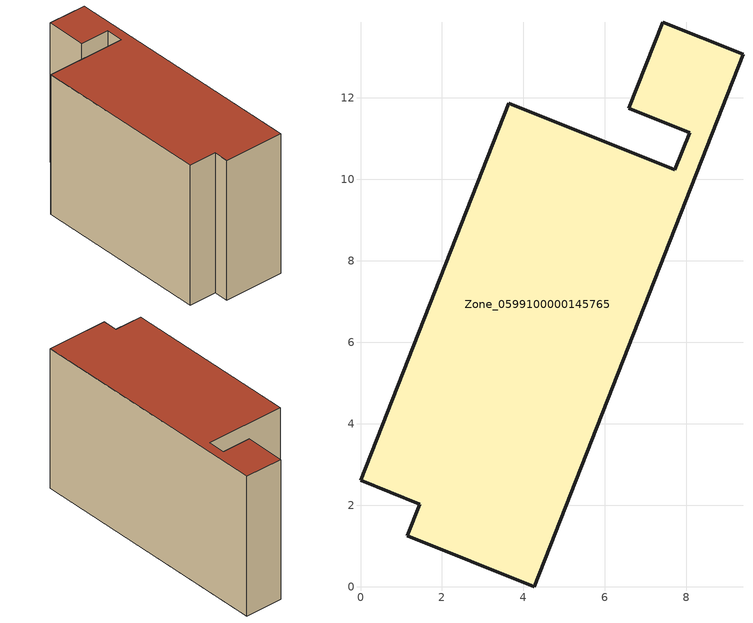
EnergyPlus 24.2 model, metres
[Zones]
Zone_0599100000145765
 floor ground (C_G): 8.08,11.15 6.58,11.75 7.42,13.86 9.39,13.07 4.27,0 1.15,1.25 1.46,2.03 0,2.61 3.64,11.87 7.72,10.24 z7.21
 wall outside (C_F): 1.46,2.03 1.15,1.25 4.27,0 9.39,13.07 7.42,13.86 6.58,11.75 8.08,11.15 7.72,10.24 3.64,11.87 0,2.61 1.46,2.03 z7.21:15.24
 roof outside (C_R): 8.08,11.15 7.72,10.24 3.64,11.87 0,2.61 1.46,2.03 1.15,1.25 4.27,0 9.39,13.07 7.42,13.86 6.58,11.75 z15.24
[BUILDING]
Pand.0599100000145765: North Axis=0; Terrain=City; Loads Convergence Tolerance Value=0.04; Temperature Convergence Tolerance Value=0.4; Solar Distribution=FullExterior; Maximum Number of Warmup Days=25; Minimum Number of Warmup Days=1
[Site:Location]
Rotterdam.The.Hague.AP_ZH_NLD Design_Conditions: Latitude=51.96; Longitude=4.45; Time Zone=1; Elevation=-4.5
[SITE:GROUNDTEMPERATURE:BUILDINGSURFACE]
18, 18, 18, 18, 18, 18, 18, 18, 18, 18, 18, 18
[MATERIAL] Thermal Absorptance=0.9; Solar Absorptance=0.7; Visible Absorptance=0.7
Name | Roughness | Thickness | Conductivity | Density | Specific Heat
G.TI.1975-1991 | MediumSmooth | 0.15 | 0.288461 | 540 | 1210
F.TI.1975-1991 | Rough | 0.3 | 0.230769 | 1920 | 840
R.TI.1975-1991 | MediumRough | 0.2 | 0.153846 | 1500 | 1000
[CONSTRUCTION]
C_G: G.TI.1975-1991
C_F: F.TI.1975-1991
C_R: R.TI.1975-1991
[ZONE]
Zone_0599100000145765: Type=1; Multiplier=1; Ceiling Height=Autocalculate; Volume=Autocalculate; Floor Area=autocalculate; Part of Total Floor Area=Yes
[ZONEINFILTRATION:DESIGNFLOWRATE]
Infil_Zone_0599100000145765: Zone or ZoneList or Space or SpaceList=Zone_0599100000145765; Schedule=AlwaysOn; Design Flow Rate Calculation Method=Flow/Area; Flow Rate per Floor Area=0.003; Constant Term Coefficient=1; Temperature Term Coefficient=0; Velocity Term Coefficient=0; Velocity Squared Term Coefficient=0
[HVACTEMPLATE:ZONE:IDEALLOADSAIRSYSTEM]
Zone_0599100000145765: Maximum Heating Supply Air Temperature=50; Minimum Cooling Supply Air Temperature=13; Maximum Heating Supply Air Humidity Ratio=0.0156; Minimum Cooling Supply Air Humidity Ratio=0.0077; Heating Limit=NoLimit; Cooling Limit=NoLimit; Dehumidification Control Type=ConstantSensibleHeatRatio; Cooling Sensible Heat Ratio=0.7; Dehumidification Setpoint=60; Humidification Control Type=None; Humidification Setpoint=30; Outdoor Air Method=None; Outdoor Air Flow Rate per Person=0.00944; Outdoor Air Flow Rate per Zone Floor Area=0; Outdoor Air Flow Rate per Zone=0; Demand Controlled Ventilation Type=None; Outdoor Air Economizer Type=NoEconomizer; Heat Recovery Type=None; Sensible Heat Recovery Effectiveness=0.7; Latent Heat Recovery Effectiveness=0.65
[ZONECONTROL:THERMOSTAT]
ThermostatControl_Zone_0599100000145765: Zone or ZoneList=Zone_0599100000145765; Control Type Schedule=DualSetpointControlType; Control 1=Thermostat_Zone_0599100000145765; Temperature Difference Between Cutout And Setpoint=0
[THERMOSTATSETPOINT:DUALSETPOINT]
Thermostat_Zone_0599100000145765: Heating Setpoint Temperature Schedule=HeatingSetpoint_Zone_0599100000145765; Cooling Setpoint Temperature Schedule=CoolingSetpoint_Zone_0599100000145765
[SCHEDULE:COMPACT]
HeatingSetpoint_Zone_0599100000145765: Through: 12/31, For: AllDays, Until: 24:00, 21
CoolingSetpoint_Zone_0599100000145765: Through: 12/31, For: AllDays, Until: 24:00, 24
DualSetpointControlType: Through: 12/31, For: AllDays, Until: 24:00, 4
AlwaysOn: Through: 12/31, For: AllDays, Until: 24:00, 1
